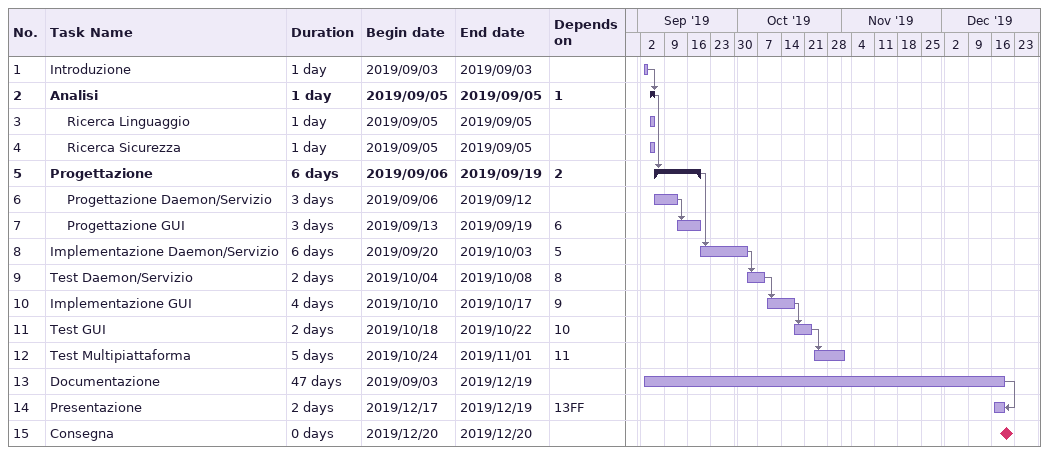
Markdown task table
| ID | Level | Task | Duration | Start | Finish | Predecessors |
|---|---|---|---|---|---|---|
| 1 | 1 | Introduzione | 1d | 2019-09-03 | 2019-09-03 |  |
| 2 | 1 | **Analisi** | 1d | 2019-09-05 | 2019-09-05 | 1 |
| 3 | 2 | Ricerca Linguaggio | 1d | 2019-09-05 | 2019-09-05 |  |
| 4 | 2 | Ricerca Sicurezza | 1d | 2019-09-05 | 2019-09-05 |  |
| 5 | 1 | **Progettazione** | 6d | 2019-09-06 | 2019-09-19 | 2 |
| 6 | 2 | Progettazione Daemon/Servizio | 3d | 2019-09-06 | 2019-09-12 |  |
| 7 | 2 | Progettazione GUI | 3d | 2019-09-13 | 2019-09-19 | 6 |
| 8 | 1 | Implementazione Daemon/Servizio | 6d | 2019-09-20 | 2019-10-03 | 5 |
| 9 | 1 | Test Daemon/Servizio | 2d | 2019-10-04 | 2019-10-08 | 8 |
| 10 | 1 | Implementazione GUI | 4d | 2019-10-10 | 2019-10-17 | 9 |
| 11 | 1 | Test GUI | 2d | 2019-10-18 | 2019-10-22 | 10 |
| 12 | 1 | Test Multipiattaforma | 5d | 2019-10-24 | 2019-11-01 | 11 |
| 13 | 1 | Documentazione | 47d | 2019-09-03 | 2019-12-19 |  |
| 14 | 1 | Presentazione | 2d | 2019-12-17 | 2019-12-19 | 13FF |
| 15 | 1 | Consegna | 0d | 2019-12-20 | 2019-12-20 |  |
